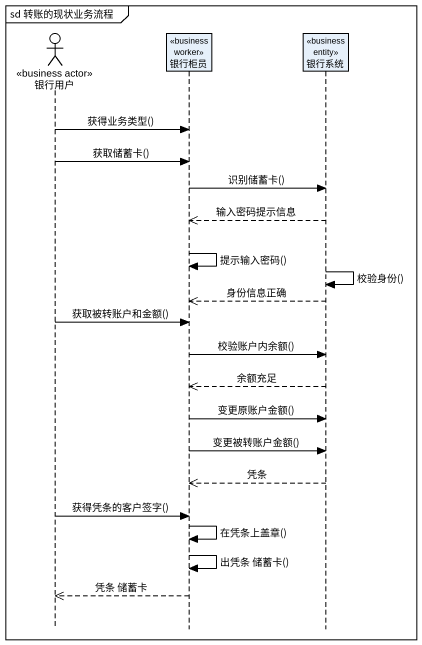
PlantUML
@startuml
mainframe sd 转账的现状业务流程
hide footbox
actor 银行用户 <<business actor>>
participant 银行柜员 <<business worker>>
participant 银行系统 <<business entity>>

银行用户 -> 银行柜员 : 获得业务类型()
银行用户 -> 银行柜员 : 获取储蓄卡()
银行柜员 -> 银行系统 : 识别储蓄卡()
银行系统 -->> 银行柜员 : 输入密码提示信息
银行柜员 -> 银行柜员 : 提示输入密码()
银行系统 -> 银行系统 : 校验身份()
银行系统 -->> 银行柜员 : 身份信息正确
银行用户 -> 银行柜员 : 获取被转账户和金额()
银行柜员 -> 银行系统 : 校验账户内余额()
银行系统 -->> 银行柜员 : 余额充足
银行柜员 -> 银行系统 : 变更原账户金额()
银行柜员 -> 银行系统 : 变更被转账户金额()
银行系统 -->> 银行柜员 : 凭条
银行用户 -> 银行柜员 : 获得凭条的客户签字()
银行柜员 -> 银行柜员 : 在凭条上盖章()
银行柜员 -> 银行柜员 : 出凭条 储蓄卡()
银行柜员 -->> 银行用户 : 凭条 储蓄卡
@enduml
